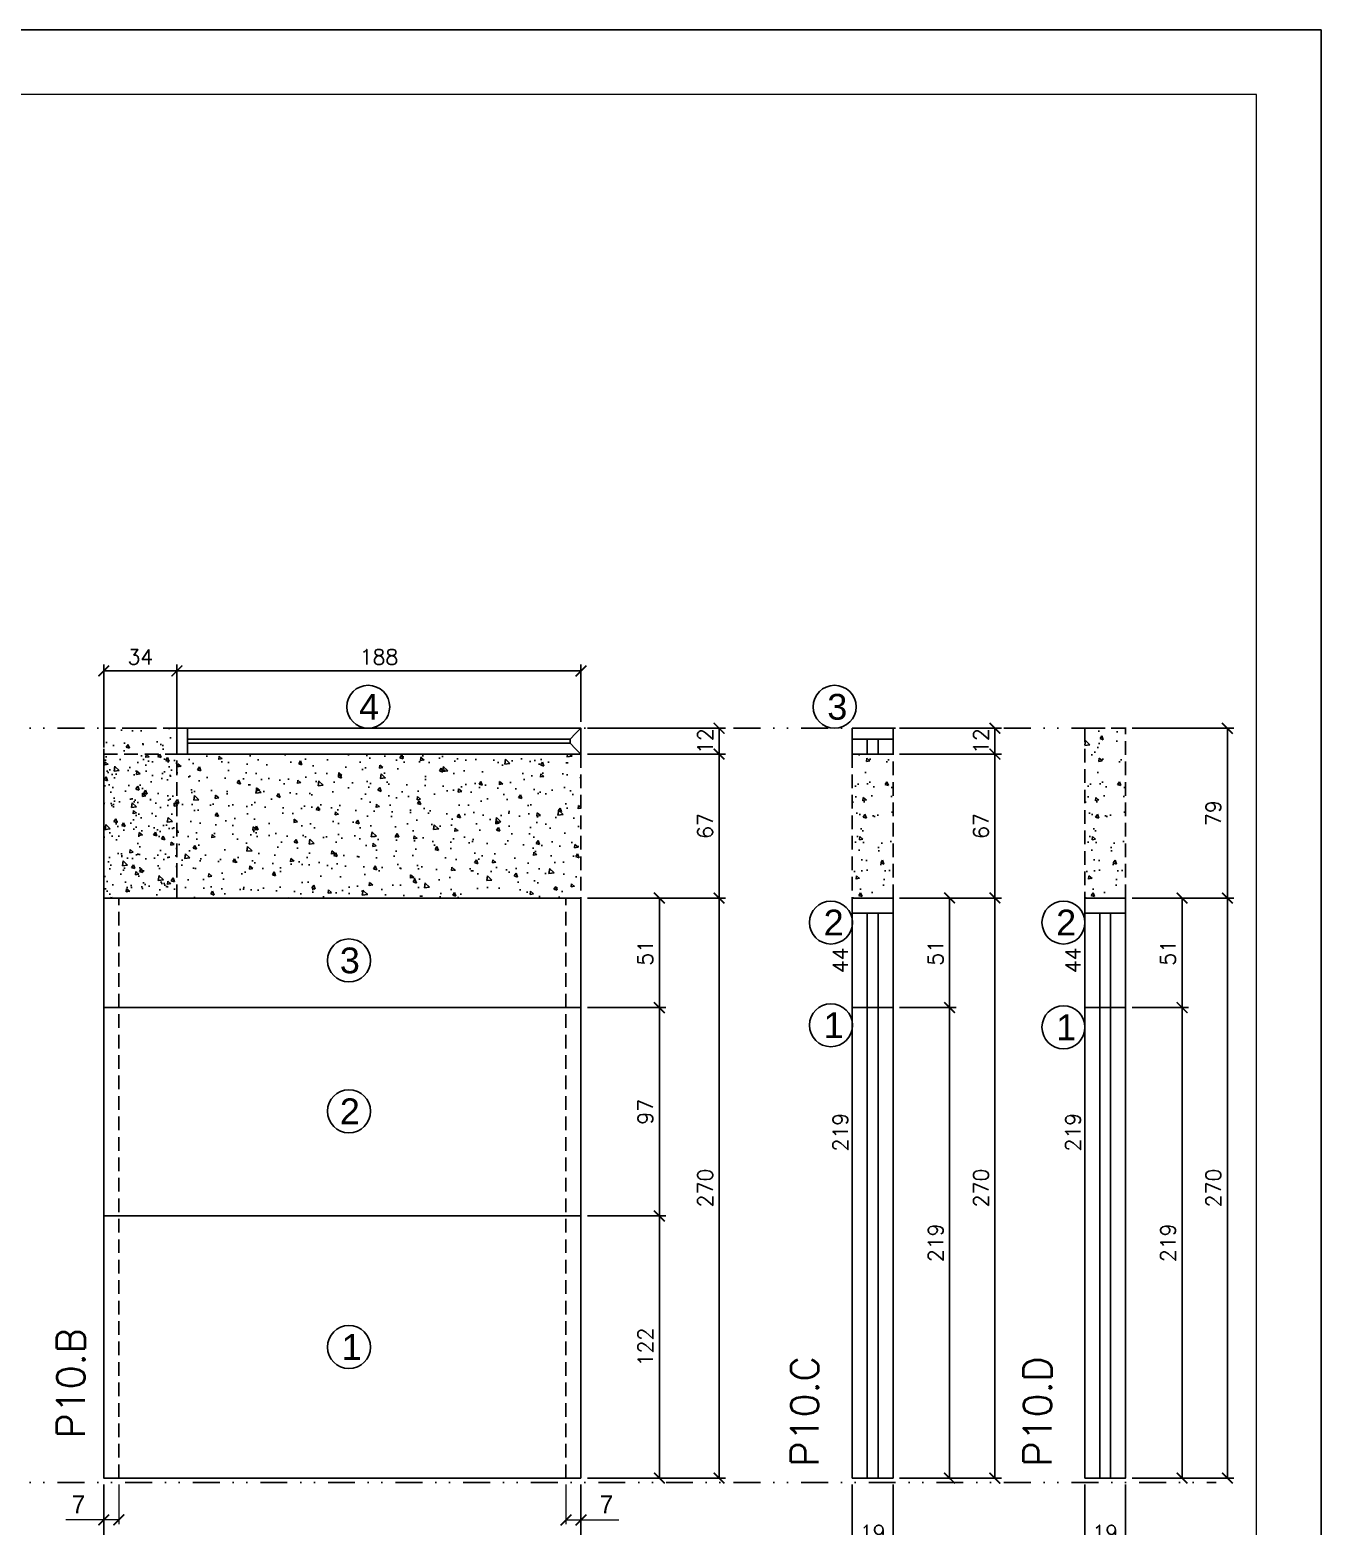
# Model space of a CAD drawing. Extents: x -23436 to 4767, y -4131 to 9755.
# Drawn here: x -19792 to -19191, y 3286 to 3982 of the extents above; entities that cross this region are included whole.
import ezdxf
from ezdxf.enums import TextEntityAlignment as Align

# ---------------------------------------------------------------- set-up
doc = ezdxf.new("R2010")
doc.units = 0
doc.header["$PDMODE"] = 2
doc.header["$PDSIZE"] = 10
doc.linetypes.add('DIVIDE2', pattern=[0.625, 0.25, -0.125, 0, -0.125, 0, -0.125])
doc.linetypes.add('HIDDEN', pattern=[9.525, 6.35, -3.175])
doc.layers.get('0').update_dxf_attribs({"lineweight": 13})
doc.layers.get('Defpoints').update_dxf_attribs({"lineweight": 13})
for name, color, linetype, lineweight in [('A-GENM', 7, 'Continuous', 18), ('cotas', 4, 'Continuous', 13), ('FOLHA MB', 7, 'Continuous', 13), ('Texto Seção', 7, 'Continuous', 15)]:
    doc.layers.add(name, color=color, linetype=linetype, lineweight=lineweight)
for name, color, linetype in [('Concreto', 250, 'HIDDEN'), ('Cota', 4, 'Continuous'), ('Cota Sarrafo', 180, 'Continuous'), ('MB Logo', 254, 'Continuous'), ('Nível', 160, 'Continuous'), ('Painéis', 30, 'Continuous'), ('Romaneio', 10, 'Continuous'), ('Sarr 7x7', 104, 'Continuous'), ('Sarrafo de Pressão', 42, 'HIDDEN')]:
    doc.layers.add(name, color=color, linetype=linetype)
doc.layers.add('Laje_Perimetro', color=7, linetype='Continuous', plot=False)
doc.styles.add('ARIAL', font='arial.ttf', dxfattribs={"oblique": 15, "height": 25})
doc.styles.add('REGUA-120', font='ROMANS.shx', dxfattribs={"height": 15})
doc.styles.add('ROMANS', font='romans.shx')
doc.styles.add('ROMAS860', font='ROMAS860.SHX')
doc.dimstyles.new('cotas', dxfattribs={"dimtxt": 8.5, "dimasz": 5, "dimexe": 2, "dimexo": 3, "dimgap": 3, "dimtad": 1, "dimdec": 1, "dimzin": 9, "dimdsep": 46, "dimtxsty": 'ROMAS860', "dimblk": 'ARCHTICK', "dimcen": 0, "dimclrd": 4, "dimclre": 4, "dimclrt": 1, "dimadec": 0, "dimazin": 2, "dimtfac": 1, "dimtdec": 1, "dimtix": 1, "dimtmove": 0, "dimatfit": 2, "dimldrblk": 'OBLIQUE', "dimfxl": 0, "dimtolj": 1, "dimtzin": 0, "dimlwd": 13, "dimlwe": 13, "dimarcsym": 0})
doc.dimstyles.new('PAINEL', dxfattribs={"dimtxt": 7, "dimasz": 5, "dimexe": 3, "dimexo": 3, "dimgap": 3, "dimtad": 1, "dimdec": 1, "dimzin": 12, "dimdsep": 46, "dimtxsty": 'ROMANS', "dimblk": 'ARCHTICK', "dimcen": 0, "dimclrd": 4, "dimclre": 4, "dimclrt": 1, "dimadec": 1, "dimazin": 3, "dimtfac": 1, "dimtdec": 1, "dimtmove": 0, "dimatfit": 3, "dimldrblk": 'OBLIQUE', "dimfxl": 0, "dimtolj": 1, "dimtzin": 12, "dimarcsym": 0})
doc.dimstyles.new('projeto2', dxfattribs={"dimtxt": 7, "dimasz": 5, "dimexe": 1.25, "dimexo": 2.5, "dimgap": 2, "dimtad": 1, "dimdec": 1, "dimdsep": 46, "dimtxsty": 'ROMANS', "dimblk": 'OBLIQUE', "dimcen": 10, "dimdle": 1, "dimse1": 1, "dimse2": 1, "dimsd1": 1, "dimsd2": 1, "dimclrd": 256, "dimclre": 256, "dimclrt": 1, "dimadec": 0, "dimazin": 0, "dimtfac": 1, "dimtdec": 1, "dimtmove": 0, "dimatfit": 3, "dimldrblk": 'OBLIQUE', "dimfxl": 0, "dimlwd": -1, "dimlwe": -1, "dimarcsym": 0})

# ---------------------------------------------------------------- blocks, each defined once
blk = doc.blocks.new('A$C169d8357')
at = {"layer": 'FOLHA MB', "color": 1}
for points in [[(0, 1199.94), (0, 149.94), (1485.02, 149.94), (1485.02, 1199.94)], [(70, 1169.94), (70, 179.94), (1455.02, 179.94), (1455.02, 1169.94)]]:
    blk.add_lwpolyline(points, close=True, dxfattribs=at)
blk = doc.blocks.new('_ArchTick')
at = {"color": 0, "linetype": 'ByBlock', "const_width": 0.15}
blk.add_lwpolyline([(-0.5, -0.5), (0.5, 0.5)], dxfattribs=at)
blk = doc.blocks.new('*D213')
at = {"layer": 'Cota', "color": 4, "lineweight": 13, "transparency": 16777216}
for p, q in [((-19542.7, 3305.21), (-19542.7, 3286.73)), ((-19535.7, 3305.21), (-19535.7, 3286.73)), ((-19542.7, 3288.73), (-19535.7, 3288.73)), ((-19535.7, 3288.73), (-19518.03, 3288.73))]:
    blk.add_line(p, q, dxfattribs=at)
at = {"layer": 'Defpoints', "color": 0, "transparency": 16777216}
for p in [(-19542.7, 3308.21), (-19535.7, 3308.21), (-19535.7, 3288.73)]:
    blk.add_point(p, dxfattribs=at)
at = {"layer": 'Cota', "color": 4, "lineweight": 13, "transparency": 16777216, "xscale": 5, "yscale": 5, "zscale": 5, "rotation": 180}
blk.add_blockref('_ArchTick', (-19542.7, 3288.73), dxfattribs=at)
at = {"layer": 'Cota', "color": 4, "lineweight": 13, "transparency": 16777216, "xscale": 5, "yscale": 5, "zscale": 5}
blk.add_blockref('_ArchTick', (-19535.7, 3288.73), dxfattribs=at)
at = {"layer": 'Cota', "color": 1, "transparency": 16777216, "insert": (-19523.86, 3295.98), "char_height": 8.5, "attachment_point": 5, "style": 'ROMAS860'}
blk.add_mtext('\\A1;7', dxfattribs=at)
blk = doc.blocks.new('_OBLIQUE')
at = {"color": 0, "linetype": 'ByBlock', "lineweight": -2}
for p, q in [((0, 0), (-1, 0)), ((-0.5, -0.5), (0.5, 0.5))]:
    blk.add_line(p, q, dxfattribs=at)
blk = doc.blocks.new('*D214')
at = {"layer": 'Cota', "color": 4, "lineweight": 13, "transparency": 16777216}
for p, q in [((-19757.7, 3305.21), (-19757.7, 3286.73)), ((-19750.7, 3305.21), (-19750.7, 3286.73)), ((-19757.7, 3288.73), (-19775.36, 3288.73)), ((-19750.7, 3288.73), (-19757.7, 3288.73))]:
    blk.add_line(p, q, dxfattribs=at)
at = {"layer": 'Defpoints', "color": 0, "transparency": 16777216}
for p in [(-19757.7, 3308.21), (-19750.7, 3308.21), (-19757.7, 3288.73)]:
    blk.add_point(p, dxfattribs=at)
at = {"layer": 'Cota', "color": 4, "lineweight": 13, "transparency": 16777216, "xscale": 5, "yscale": 5, "zscale": 5, "rotation": 180}
blk.add_blockref('_ArchTick', (-19757.7, 3288.73), dxfattribs=at)
at = {"layer": 'Cota', "color": 4, "lineweight": 13, "transparency": 16777216, "xscale": 5, "yscale": 5, "zscale": 5}
blk.add_blockref('_ArchTick', (-19750.7, 3288.73), dxfattribs=at)
at = {"layer": 'Cota', "color": 1, "transparency": 16777216, "insert": (-19769.53, 3295.98), "char_height": 8.5, "attachment_point": 5, "style": 'ROMAS860'}
blk.add_mtext('\\A1;7', dxfattribs=at)
blk = doc.blocks.new('*D215')
at = {"layer": 'Cota', "color": 4, "lineweight": -2, "transparency": 16777216}
for p, q in [((-19757.7, 3305.21), (-19757.7, 3251.03)), ((-19535.7, 3305.21), (-19535.7, 3251.03)), ((-19535.7, 3254.03), (-19757.7, 3254.03))]:
    blk.add_line(p, q, dxfattribs=at)
at = {"layer": 'Defpoints', "color": 0, "transparency": 16777216}
for p in [(-19757.7, 3308.21), (-19535.7, 3308.21), (-19757.7, 3254.03)]:
    blk.add_point(p, dxfattribs=at)
at = {"layer": 'Cota', "color": 4, "lineweight": -2, "transparency": 16777216, "xscale": 5, "yscale": 5, "zscale": 5, "rotation": 180}
blk.add_blockref('_ArchTick', (-19757.7, 3254.03), dxfattribs=at)
at = {"layer": 'Cota', "color": 4, "lineweight": -2, "transparency": 16777216, "xscale": 5, "yscale": 5, "zscale": 5}
blk.add_blockref('_ArchTick', (-19535.7, 3254.03), dxfattribs=at)
at = {"layer": 'Cota', "color": 1, "transparency": 16777216, "insert": (-19646.7, 3260.53), "char_height": 7, "attachment_point": 5, "style": 'ROMANS'}
blk.add_mtext('\\A1;222', dxfattribs=at)
blk = doc.blocks.new('*D216')
at = {"layer": 'Cota', "color": 4, "lineweight": -2, "transparency": 16777216}
for p, q in [((-19532.7, 3430.21), (-19496.23, 3430.21)), ((-19499.23, 3308.21), (-19499.23, 3430.21)), ((-19532.7, 3308.21), (-19496.23, 3308.21))]:
    blk.add_line(p, q, dxfattribs=at)
at = {"layer": 'Defpoints', "color": 0, "transparency": 16777216}
for p in [(-19535.7, 3430.21), (-19499.23, 3430.21), (-19535.7, 3308.21)]:
    blk.add_point(p, dxfattribs=at)
at = {"layer": 'Cota', "color": 4, "lineweight": -2, "transparency": 16777216, "xscale": 5, "yscale": 5, "zscale": 5}
for p, rotation in [((-19499.23, 3430.21), 90), ((-19499.23, 3308.21), 270)]:
    blk.add_blockref('_ArchTick', p, dxfattribs=dict(at, rotation=rotation))
at = {"layer": 'Cota', "color": 1, "transparency": 16777216, "insert": (-19505.73, 3369.21), "char_height": 7, "attachment_point": 5, "rotation": 90, "style": 'ROMANS'}
blk.add_mtext('\\A1;122', dxfattribs=at)
blk = doc.blocks.new('*D217')
at = {"layer": 'Cota', "color": 4, "lineweight": -2, "transparency": 16777216}
for p, q in [((-19532.7, 3527.21), (-19496.23, 3527.21)), ((-19499.23, 3430.21), (-19499.23, 3527.21)), ((-19532.7, 3430.21), (-19496.23, 3430.21))]:
    blk.add_line(p, q, dxfattribs=at)
at = {"layer": 'Defpoints', "color": 0, "transparency": 16777216}
for p in [(-19535.7, 3527.21), (-19499.23, 3527.21), (-19535.7, 3430.21)]:
    blk.add_point(p, dxfattribs=at)
at = {"layer": 'Cota', "color": 4, "lineweight": -2, "transparency": 16777216, "xscale": 5, "yscale": 5, "zscale": 5}
for p, rotation in [((-19499.23, 3527.21), 90), ((-19499.23, 3430.21), 270)]:
    blk.add_blockref('_ArchTick', p, dxfattribs=dict(at, rotation=rotation))
at = {"layer": 'Cota', "color": 1, "transparency": 16777216, "insert": (-19505.73, 3478.71), "char_height": 7, "attachment_point": 5, "rotation": 90, "style": 'ROMANS'}
blk.add_mtext('\\A1;97', dxfattribs=at)
blk = doc.blocks.new('*D218')
at = {"layer": 'Cota', "color": 4, "lineweight": -2, "transparency": 16777216}
for p, q in [((-19301.29, 3305.21), (-19301.29, 3273.31)), ((-19282.29, 3305.21), (-19282.29, 3273.31)), ((-19301.29, 3276.31), (-19282.29, 3276.31))]:
    blk.add_line(p, q, dxfattribs=at)
at = {"layer": 'Defpoints', "color": 0, "transparency": 16777216}
for p in [(-19301.29, 3308.21), (-19282.29, 3308.21), (-19282.29, 3276.31)]:
    blk.add_point(p, dxfattribs=at)
at = {"layer": 'Cota', "color": 4, "lineweight": -2, "transparency": 16777216, "xscale": 5, "yscale": 5, "zscale": 5, "rotation": 180}
blk.add_blockref('_ArchTick', (-19301.29, 3276.31), dxfattribs=at)
at = {"layer": 'Cota', "color": 4, "lineweight": -2, "transparency": 16777216, "xscale": 5, "yscale": 5, "zscale": 5}
blk.add_blockref('_ArchTick', (-19282.29, 3276.31), dxfattribs=at)
at = {"layer": 'Cota', "color": 1, "transparency": 16777216, "insert": (-19291.79, 3282.81), "char_height": 7, "attachment_point": 5, "style": 'ROMANS'}
blk.add_mtext('\\A1;19', dxfattribs=at)
blk = doc.blocks.new('*D219')
at = {"layer": 'Cota', "color": 4, "lineweight": -2, "transparency": 16777216}
for p, q in [((-19279.29, 3657.21), (-19231.95, 3657.21)), ((-19234.95, 3578.21), (-19234.95, 3657.21)), ((-19279.29, 3578.21), (-19231.95, 3578.21))]:
    blk.add_line(p, q, dxfattribs=at)
at = {"layer": 'Defpoints', "color": 0, "transparency": 16777216}
for p in [(-19282.29, 3657.21), (-19234.95, 3657.21), (-19282.29, 3578.21)]:
    blk.add_point(p, dxfattribs=at)
at = {"layer": 'Cota', "color": 4, "lineweight": -2, "transparency": 16777216, "xscale": 5, "yscale": 5, "zscale": 5}
for p, rotation in [((-19234.95, 3657.21), 90), ((-19234.95, 3578.21), 270)]:
    blk.add_blockref('_ArchTick', p, dxfattribs=dict(at, rotation=rotation))
at = {"layer": 'Cota', "color": 1, "transparency": 16777216, "insert": (-19241.45, 3617.71), "char_height": 7, "attachment_point": 5, "rotation": 90, "style": 'ROMANS'}
blk.add_mtext('\\A1;79', dxfattribs=at)
blk = doc.blocks.new('*D220')
at = {"layer": 'Defpoints', "color": 0, "transparency": 16777216}
for p in [(-19294.29, 3527.21), (-19301.29, 3308.21), (-19301.29, 3308.21)]:
    blk.add_point(p, dxfattribs=at)
at = {"layer": 'Cota Sarrafo', "color": 1, "transparency": 16777216, "insert": (-19306.79, 3469.19), "char_height": 7, "attachment_point": 5, "rotation": 90, "style": 'ROMANS'}
blk.add_mtext('219', dxfattribs=at)
blk = doc.blocks.new('*D221')
at = {"layer": 'Cota', "color": 4, "lineweight": -2, "transparency": 16777216}
for p, q in [((-19532.7, 3578.21), (-19468.43, 3578.21)), ((-19471.43, 3308.21), (-19471.43, 3578.21)), ((-19532.7, 3308.21), (-19468.43, 3308.21))]:
    blk.add_line(p, q, dxfattribs=at)
at = {"layer": 'Defpoints', "color": 0, "transparency": 16777216}
for p in [(-19535.7, 3578.21), (-19471.43, 3578.21), (-19535.7, 3308.21)]:
    blk.add_point(p, dxfattribs=at)
at = {"layer": 'Cota', "color": 4, "lineweight": -2, "transparency": 16777216, "xscale": 5, "yscale": 5, "zscale": 5}
for p, rotation in [((-19471.43, 3578.21), 90), ((-19471.43, 3308.21), 270)]:
    blk.add_blockref('_ArchTick', p, dxfattribs=dict(at, rotation=rotation))
at = {"layer": 'Cota', "color": 1, "transparency": 16777216, "insert": (-19477.93, 3443.21), "char_height": 7, "attachment_point": 5, "rotation": 90, "style": 'ROMANS'}
blk.add_mtext('\\A1;270', dxfattribs=at)
blk = doc.blocks.new('*D222')
at = {"layer": 'A-GENM', "color": 4, "lineweight": -2, "transparency": 16777216}
for p, q in [((-19532.7, 3578.21), (-19496.23, 3578.21)), ((-19499.23, 3527.21), (-19499.23, 3578.21)), ((-19532.7, 3527.21), (-19496.23, 3527.21))]:
    blk.add_line(p, q, dxfattribs=at)
at = {"layer": 'Defpoints', "color": 0, "transparency": 16777216}
for p in [(-19535.7, 3578.21), (-19499.23, 3578.21), (-19535.7, 3527.21)]:
    blk.add_point(p, dxfattribs=at)
at = {"layer": 'A-GENM', "color": 4, "lineweight": -2, "transparency": 16777216, "xscale": 5, "yscale": 5, "zscale": 5}
for p, rotation in [((-19499.23, 3578.21), 90), ((-19499.23, 3527.21), 270)]:
    blk.add_blockref('_ArchTick', p, dxfattribs=dict(at, rotation=rotation))
at = {"layer": 'A-GENM', "color": 1, "transparency": 16777216, "insert": (-19505.73, 3552.71), "char_height": 7, "attachment_point": 5, "rotation": 90, "style": 'ROMANS'}
blk.add_mtext('\\A1;51', dxfattribs=at)
blk = doc.blocks.new('*D223')
at = {"layer": 'A-GENM', "color": 4, "lineweight": -2, "transparency": 16777216}
for p, q in [((-19532.7, 3645.21), (-19468.43, 3645.21)), ((-19471.43, 3578.21), (-19471.43, 3645.21)), ((-19532.7, 3578.21), (-19468.43, 3578.21))]:
    blk.add_line(p, q, dxfattribs=at)
at = {"layer": 'Defpoints', "color": 0, "transparency": 16777216}
for p in [(-19535.7, 3645.21), (-19471.43, 3645.21), (-19535.7, 3578.21)]:
    blk.add_point(p, dxfattribs=at)
at = {"layer": 'A-GENM', "color": 4, "lineweight": -2, "transparency": 16777216, "xscale": 5, "yscale": 5, "zscale": 5}
for p, rotation in [((-19471.43, 3645.21), 90), ((-19471.43, 3578.21), 270)]:
    blk.add_blockref('_ArchTick', p, dxfattribs=dict(at, rotation=rotation))
at = {"layer": 'A-GENM', "color": 1, "transparency": 16777216, "insert": (-19477.93, 3611.71), "char_height": 7, "attachment_point": 5, "rotation": 90, "style": 'ROMANS'}
blk.add_mtext('\\A1;67', dxfattribs=at)
blk = doc.blocks.new('*D251')
at = {"layer": 'Cota', "color": 4, "lineweight": -2, "transparency": 16777216}
for p, q in [((-19757.7, 3648.21), (-19757.7, 3686.91)), ((-19757.7, 3683.91), (-19723.7, 3683.91)), ((-19723.7, 3648.21), (-19723.7, 3686.91))]:
    blk.add_line(p, q, dxfattribs=at)
at = {"layer": 'Defpoints', "color": 0, "transparency": 16777216}
for p in [(-19723.7, 3683.91), (-19757.7, 3645.21), (-19723.7, 3645.21)]:
    blk.add_point(p, dxfattribs=at)
at = {"layer": 'Cota', "color": 4, "lineweight": -2, "transparency": 16777216, "xscale": 5, "yscale": 5, "zscale": 5, "rotation": 180}
blk.add_blockref('_ArchTick', (-19757.7, 3683.91), dxfattribs=at)
at = {"layer": 'Cota', "color": 4, "lineweight": -2, "transparency": 16777216, "xscale": 5, "yscale": 5, "zscale": 5}
blk.add_blockref('_ArchTick', (-19723.7, 3683.91), dxfattribs=at)
at = {"layer": 'Cota', "color": 1, "transparency": 16777216, "insert": (-19740.7, 3690.41), "char_height": 7, "attachment_point": 5, "style": 'ROMANS'}
blk.add_mtext('\\A1;34', dxfattribs=at)
blk = doc.blocks.new('*D252')
at = {"layer": 'Cota', "color": 4, "lineweight": -2, "transparency": 16777216}
for p, q in [((-19532.7, 3657.21), (-19468.43, 3657.21)), ((-19471.43, 3645.21), (-19471.43, 3657.21)), ((-19532.7, 3645.21), (-19468.43, 3645.21))]:
    blk.add_line(p, q, dxfattribs=at)
at = {"layer": 'Defpoints', "color": 0, "transparency": 16777216}
for p in [(-19535.7, 3657.21), (-19471.43, 3657.21), (-19535.7, 3645.21)]:
    blk.add_point(p, dxfattribs=at)
at = {"layer": 'Cota', "color": 4, "lineweight": -2, "transparency": 16777216, "xscale": 5, "yscale": 5, "zscale": 5}
for p, rotation in [((-19471.43, 3657.21), 90), ((-19471.43, 3645.21), 270)]:
    blk.add_blockref('_ArchTick', p, dxfattribs=dict(at, rotation=rotation))
at = {"layer": 'Cota', "color": 1, "transparency": 16777216, "insert": (-19477.93, 3651.21), "char_height": 7, "attachment_point": 5, "rotation": 90, "style": 'ROMANS'}
blk.add_mtext('\\A1;12', dxfattribs=at)
blk = doc.blocks.new('*D253')
at = {"layer": 'Cota', "color": 4, "lineweight": -2, "transparency": 16777216}
for p, q in [((-19723.7, 3660.21), (-19723.7, 3686.91)), ((-19723.7, 3683.91), (-19535.7, 3683.91)), ((-19535.7, 3660.21), (-19535.7, 3686.91))]:
    blk.add_line(p, q, dxfattribs=at)
at = {"layer": 'Defpoints', "color": 0, "transparency": 16777216}
for p in [(-19535.7, 3683.91), (-19723.7, 3657.21), (-19535.7, 3657.21)]:
    blk.add_point(p, dxfattribs=at)
at = {"layer": 'Cota', "color": 4, "lineweight": -2, "transparency": 16777216, "xscale": 5, "yscale": 5, "zscale": 5, "rotation": 180}
blk.add_blockref('_ArchTick', (-19723.7, 3683.91), dxfattribs=at)
at = {"layer": 'Cota', "color": 4, "lineweight": -2, "transparency": 16777216, "xscale": 5, "yscale": 5, "zscale": 5}
blk.add_blockref('_ArchTick', (-19535.7, 3683.91), dxfattribs=at)
at = {"layer": 'Cota', "color": 1, "transparency": 16777216, "insert": (-19629.7, 3690.41), "char_height": 7, "attachment_point": 5, "style": 'ROMANS'}
blk.add_mtext('\\A1;188', dxfattribs=at)
blk = doc.blocks.new('*D254')
at = {"layer": 'Cota', "color": 4, "lineweight": -2, "transparency": 16777216}
for p, q in [((-19279.29, 3527.21), (-19253.04, 3527.21)), ((-19256.04, 3308.21), (-19256.04, 3527.21)), ((-19279.29, 3308.21), (-19253.04, 3308.21))]:
    blk.add_line(p, q, dxfattribs=at)
at = {"layer": 'Defpoints', "color": 0, "transparency": 16777216}
for p in [(-19282.29, 3527.21), (-19256.04, 3527.21), (-19282.29, 3308.21)]:
    blk.add_point(p, dxfattribs=at)
at = {"layer": 'Cota', "color": 4, "lineweight": -2, "transparency": 16777216, "xscale": 5, "yscale": 5, "zscale": 5}
for p, rotation in [((-19256.04, 3527.21), 90), ((-19256.04, 3308.21), 270)]:
    blk.add_blockref('_ArchTick', p, dxfattribs=dict(at, rotation=rotation))
at = {"layer": 'Cota', "color": 1, "transparency": 16777216, "insert": (-19262.54, 3417.71), "char_height": 7, "attachment_point": 5, "rotation": 90, "style": 'ROMANS'}
blk.add_mtext('\\A1;219', dxfattribs=at)
blk = doc.blocks.new('*D255')
at = {"layer": 'Cota', "color": 4, "lineweight": -2, "transparency": 16777216}
for p, q in [((-19279.29, 3578.21), (-19253.04, 3578.21)), ((-19256.04, 3527.21), (-19256.04, 3578.21)), ((-19279.29, 3527.21), (-19253.04, 3527.21))]:
    blk.add_line(p, q, dxfattribs=at)
at = {"layer": 'Defpoints', "color": 0, "transparency": 16777216}
for p in [(-19282.29, 3578.21), (-19256.04, 3578.21), (-19282.29, 3527.21)]:
    blk.add_point(p, dxfattribs=at)
at = {"layer": 'Cota', "color": 4, "lineweight": -2, "transparency": 16777216, "xscale": 5, "yscale": 5, "zscale": 5}
for p, rotation in [((-19256.04, 3578.21), 90), ((-19256.04, 3527.21), 270)]:
    blk.add_blockref('_ArchTick', p, dxfattribs=dict(at, rotation=rotation))
at = {"layer": 'Cota', "color": 1, "transparency": 16777216, "insert": (-19262.54, 3552.71), "char_height": 7, "attachment_point": 5, "rotation": 90, "style": 'ROMANS'}
blk.add_mtext('\\A1;51', dxfattribs=at)
blk = doc.blocks.new('*D256')
at = {"layer": 'Cota', "color": 4, "lineweight": -2, "transparency": 16777216}
for p, q in [((-19279.29, 3578.21), (-19231.95, 3578.21)), ((-19234.95, 3308.21), (-19234.95, 3578.21)), ((-19279.29, 3308.21), (-19231.95, 3308.21))]:
    blk.add_line(p, q, dxfattribs=at)
at = {"layer": 'Defpoints', "color": 0, "transparency": 16777216}
for p in [(-19282.29, 3578.21), (-19234.95, 3578.21), (-19282.29, 3308.21)]:
    blk.add_point(p, dxfattribs=at)
at = {"layer": 'Cota', "color": 4, "lineweight": -2, "transparency": 16777216, "xscale": 5, "yscale": 5, "zscale": 5}
for p, rotation in [((-19234.95, 3578.21), 90), ((-19234.95, 3308.21), 270)]:
    blk.add_blockref('_ArchTick', p, dxfattribs=dict(at, rotation=rotation))
at = {"layer": 'Cota', "color": 1, "transparency": 16777216, "insert": (-19241.45, 3443.21), "char_height": 7, "attachment_point": 5, "rotation": 90, "style": 'ROMANS'}
blk.add_mtext('\\A1;270', dxfattribs=at)
blk = doc.blocks.new('*D257')
at = {"layer": 'Cota', "color": 4, "lineweight": -2, "transparency": 16777216}
for p, q in [((-19409.48, 3305.21), (-19409.48, 3273.31)), ((-19390.48, 3305.21), (-19390.48, 3273.31)), ((-19409.48, 3276.31), (-19390.48, 3276.31))]:
    blk.add_line(p, q, dxfattribs=at)
at = {"layer": 'Defpoints', "color": 0, "transparency": 16777216}
for p in [(-19409.48, 3308.21), (-19390.48, 3308.21), (-19390.48, 3276.31)]:
    blk.add_point(p, dxfattribs=at)
at = {"layer": 'Cota', "color": 4, "lineweight": -2, "transparency": 16777216, "xscale": 5, "yscale": 5, "zscale": 5, "rotation": 180}
blk.add_blockref('_ArchTick', (-19409.48, 3276.31), dxfattribs=at)
at = {"layer": 'Cota', "color": 4, "lineweight": -2, "transparency": 16777216, "xscale": 5, "yscale": 5, "zscale": 5}
blk.add_blockref('_ArchTick', (-19390.48, 3276.31), dxfattribs=at)
at = {"layer": 'Cota', "color": 1, "transparency": 16777216, "insert": (-19399.98, 3282.81), "char_height": 7, "attachment_point": 5, "style": 'ROMANS'}
blk.add_mtext('\\A1;19', dxfattribs=at)
blk = doc.blocks.new('*D258')
at = {"layer": 'Cota', "color": 4, "lineweight": -2, "transparency": 16777216}
for p, q in [((-19387.48, 3645.21), (-19340.13, 3645.21)), ((-19343.13, 3578.21), (-19343.13, 3645.21)), ((-19387.48, 3578.21), (-19340.13, 3578.21))]:
    blk.add_line(p, q, dxfattribs=at)
at = {"layer": 'Defpoints', "color": 0, "transparency": 16777216}
for p in [(-19390.48, 3645.21), (-19343.13, 3645.21), (-19390.48, 3578.21)]:
    blk.add_point(p, dxfattribs=at)
at = {"layer": 'Cota', "color": 4, "lineweight": -2, "transparency": 16777216, "xscale": 5, "yscale": 5, "zscale": 5}
for p, rotation in [((-19343.13, 3645.21), 90), ((-19343.13, 3578.21), 270)]:
    blk.add_blockref('_ArchTick', p, dxfattribs=dict(at, rotation=rotation))
at = {"layer": 'Cota', "color": 1, "transparency": 16777216, "insert": (-19349.63, 3611.71), "char_height": 7, "attachment_point": 5, "rotation": 90, "style": 'ROMANS'}
blk.add_mtext('\\A1;67', dxfattribs=at)
blk = doc.blocks.new('*D259')
at = {"layer": 'Defpoints', "color": 0, "transparency": 16777216}
for p in [(-19402.48, 3527.21), (-19409.48, 3308.21), (-19409.48, 3308.21)]:
    blk.add_point(p, dxfattribs=at)
at = {"layer": 'Cota Sarrafo', "color": 1, "transparency": 16777216, "insert": (-19414.98, 3469.19), "char_height": 7, "attachment_point": 5, "rotation": 90, "style": 'ROMANS'}
blk.add_mtext('219', dxfattribs=at)
blk = doc.blocks.new('*D260')
at = {"layer": 'Cota', "color": 4, "lineweight": -2, "transparency": 16777216}
for p, q in [((-19387.48, 3527.21), (-19361.22, 3527.21)), ((-19364.22, 3308.21), (-19364.22, 3527.21)), ((-19387.48, 3308.21), (-19361.22, 3308.21))]:
    blk.add_line(p, q, dxfattribs=at)
at = {"layer": 'Defpoints', "color": 0, "transparency": 16777216}
for p in [(-19390.48, 3527.21), (-19364.22, 3527.21), (-19390.48, 3308.21)]:
    blk.add_point(p, dxfattribs=at)
at = {"layer": 'Cota', "color": 4, "lineweight": -2, "transparency": 16777216, "xscale": 5, "yscale": 5, "zscale": 5}
for p, rotation in [((-19364.22, 3527.21), 90), ((-19364.22, 3308.21), 270)]:
    blk.add_blockref('_ArchTick', p, dxfattribs=dict(at, rotation=rotation))
at = {"layer": 'Cota', "color": 1, "transparency": 16777216, "insert": (-19370.72, 3417.71), "char_height": 7, "attachment_point": 5, "rotation": 90, "style": 'ROMANS'}
blk.add_mtext('\\A1;219', dxfattribs=at)
blk = doc.blocks.new('*D261')
at = {"layer": 'Cota', "color": 4, "lineweight": -2, "transparency": 16777216}
for p, q in [((-19387.48, 3578.21), (-19361.22, 3578.21)), ((-19364.22, 3527.21), (-19364.22, 3578.21)), ((-19387.48, 3527.21), (-19361.22, 3527.21))]:
    blk.add_line(p, q, dxfattribs=at)
at = {"layer": 'Defpoints', "color": 0, "transparency": 16777216}
for p in [(-19390.48, 3578.21), (-19364.22, 3578.21), (-19390.48, 3527.21)]:
    blk.add_point(p, dxfattribs=at)
at = {"layer": 'Cota', "color": 4, "lineweight": -2, "transparency": 16777216, "xscale": 5, "yscale": 5, "zscale": 5}
for p, rotation in [((-19364.22, 3578.21), 90), ((-19364.22, 3527.21), 270)]:
    blk.add_blockref('_ArchTick', p, dxfattribs=dict(at, rotation=rotation))
at = {"layer": 'Cota', "color": 1, "transparency": 16777216, "insert": (-19370.72, 3552.71), "char_height": 7, "attachment_point": 5, "rotation": 90, "style": 'ROMANS'}
blk.add_mtext('\\A1;51', dxfattribs=at)
blk = doc.blocks.new('*D262')
at = {"layer": 'Cota', "color": 4, "lineweight": -2, "transparency": 16777216}
for p, q in [((-19387.48, 3578.21), (-19340.13, 3578.21)), ((-19343.13, 3308.21), (-19343.13, 3578.21)), ((-19387.48, 3308.21), (-19340.13, 3308.21))]:
    blk.add_line(p, q, dxfattribs=at)
at = {"layer": 'Defpoints', "color": 0, "transparency": 16777216}
for p in [(-19390.48, 3578.21), (-19343.13, 3578.21), (-19390.48, 3308.21)]:
    blk.add_point(p, dxfattribs=at)
at = {"layer": 'Cota', "color": 4, "lineweight": -2, "transparency": 16777216, "xscale": 5, "yscale": 5, "zscale": 5}
for p, rotation in [((-19343.13, 3578.21), 90), ((-19343.13, 3308.21), 270)]:
    blk.add_blockref('_ArchTick', p, dxfattribs=dict(at, rotation=rotation))
at = {"layer": 'Cota', "color": 1, "transparency": 16777216, "insert": (-19349.63, 3443.21), "char_height": 7, "attachment_point": 5, "rotation": 90, "style": 'ROMANS'}
blk.add_mtext('\\A1;270', dxfattribs=at)
blk = doc.blocks.new('*D263')
at = {"layer": 'Cota', "color": 4, "lineweight": -2, "transparency": 16777216}
for p, q in [((-19387.48, 3657.21), (-19340.13, 3657.21)), ((-19343.13, 3645.21), (-19343.13, 3657.21)), ((-19387.48, 3645.21), (-19340.13, 3645.21))]:
    blk.add_line(p, q, dxfattribs=at)
at = {"layer": 'Defpoints', "color": 0, "transparency": 16777216}
for p in [(-19390.48, 3657.21), (-19343.13, 3657.21), (-19390.48, 3645.21)]:
    blk.add_point(p, dxfattribs=at)
at = {"layer": 'Cota', "color": 4, "lineweight": -2, "transparency": 16777216, "xscale": 5, "yscale": 5, "zscale": 5}
for p, rotation in [((-19343.13, 3657.21), 90), ((-19343.13, 3645.21), 270)]:
    blk.add_blockref('_ArchTick', p, dxfattribs=dict(at, rotation=rotation))
at = {"layer": 'Cota', "color": 1, "transparency": 16777216, "insert": (-19349.63, 3651.21), "char_height": 7, "attachment_point": 5, "rotation": 90, "style": 'ROMANS'}
blk.add_mtext('\\A1;12', dxfattribs=at)
blk = doc.blocks.new('*D264')
at = {"layer": 'Defpoints', "color": 0, "transparency": 16777216}
for p in [(-19399.98, 3571.21), (-19409.48, 3527.21), (-19409.48, 3527.21)]:
    blk.add_point(p, dxfattribs=at)
at = {"layer": 'Cota Sarrafo', "color": 1, "transparency": 16777216, "insert": (-19414.98, 3549.21), "char_height": 7, "attachment_point": 5, "rotation": 90, "style": 'ROMANS'}
blk.add_mtext('44', dxfattribs=at)
blk = doc.blocks.new('*D265')
at = {"layer": 'Defpoints', "color": 0, "transparency": 16777216}
for p in [(-19294.29, 3571.21), (-19301.29, 3527.21), (-19301.29, 3527.21)]:
    blk.add_point(p, dxfattribs=at)
at = {"layer": 'Cota Sarrafo', "color": 1, "transparency": 16777216, "insert": (-19306.79, 3549.21), "char_height": 7, "attachment_point": 5, "rotation": 90, "style": 'ROMANS'}
blk.add_mtext('44', dxfattribs=at)

msp = doc.modelspace()

# ---------------------------------------------------------------- hatches: boundary and pattern name
at = {"layer": 'Concreto'}
h = msp.add_hatch(dxfattribs=at)
h.set_pattern_fill('AR-CONC', color=256, scale=0.1, angle=-90)
h.set_pattern_definition([(320, (-63.207, -1150), (-1.593909, -18.218467), [1.905, -20.955]), (265, (-63.207, -1150), (19.105685, 3.524342), [1.524, -16.764058]), (10.45144, (-63.34, -1151.518), (17.511775, -14.694125), [1.619001, -17.809024]), (316.1842, (-58.127, -1150), (-4.204233, -27.107904), [2.8575, -31.4325]), (6.63556, (-58.477, -1152.26), (24.742612, -23.740413), [2.428502, -26.71356]), (261.18415, (-58.127, -1150), (24.742612, -23.740413), [2.285997, -25.145973]), (291, (-59.397, -1152.54), (-10.22652, -15.161439), [1.905, -20.955]), (236, (-59.397, -1152.54), (18.418797, -6.180203), [1.524, -16.764]), (341.451445, (-60.249, -1153.803), (8.192277, -21.341642), [1.619001, -17.808994]), (307.5, (-63.2065, -1150), (8.4555039, -0.3088603), [0, -16.5608, 0, -17.018, 0, -16.8275]), (277.5, (-63.2065, -1150), (10.0180575, -6.6819663), [0, -9.7028, 0, -16.1798, 0, -6.4135]), (237.5, (-63.2065, -1144.336), (-0.5728744, -13.5590595), [0, -6.35, 0, -19.812, 0, -26.289]), (227.5, (-63.207, -1141.796), (2.542649, -14.812918), [0, -8.255, 0, -13.1572, 0, -18.669])])
h.paths.add_polyline_path([(-19757.698, 3578.207), (-19723.698, 3578.207), (-19723.698, 3657.207), (-19757.698, 3657.207)])
h = msp.add_hatch(dxfattribs=at)
h.set_pattern_fill('AR-CONC', color=256, scale=0.1, angle=-90)
h.set_pattern_definition([(320, (-4641.737, 10415.015), (-1.593909, -18.218467), [1.905, -20.955]), (265, (-4641.737, 10415.015), (19.105685, 3.524342), [1.524, -16.764058]), (10.45144, (-4641.87, 10413.496), (17.511775, -14.694125), [1.619, -17.809024]), (316.1842, (-4636.657, 10415.015), (-4.204233, -27.107904), [2.8575, -31.4325]), (6.63556, (-4637.007, 10412.756), (24.742612, -23.740413), [2.4285, -26.71356]), (261.18415, (-4636.657, 10415.015), (24.742612, -23.740413), [2.285997, -25.145973]), (291, (-4637.927, 10412.475), (-10.22652, -15.161439), [1.905, -20.955]), (236, (-4637.927, 10412.475), (18.418797, -6.180203), [1.524, -16.764]), (341.45145, (-4638.779, 10411.211), (8.192277, -21.341642), [1.619, -17.808994]), (307.5, (-4641.7365, 10415.0145), (8.455504, -0.3088603), [0, -16.5608, 0, -17.018, 0, -16.8275]), (277.5, (-4641.7365, 10415.0145), (10.0180575, -6.681966), [0, -9.7028, 0, -16.1798, 0, -6.4135]), (237.5, (-4641.7365, 10420.679), (-0.5728744, -13.5590595), [0, -6.35, 0, -19.812, 0, -26.289]), (227.5, (-4641.737, 10423.219), (2.542649, -14.812918), [0, -8.255, 0, -13.1572, 0, -18.669])])
h.paths.add_polyline_path([(-19301.29, 3578.207), (-19282.29, 3578.207), (-19282.29, 3657.207), (-19301.29, 3657.207)])
h = msp.add_hatch(dxfattribs=at)
h.set_pattern_fill('AR-CONC', color=256, scale=0.1, angle=-90)
h.set_pattern_definition([(320, (-4771.034, 10396.015), (-1.593909, -18.218467), [1.905, -20.955]), (265, (-4771.034, 10396.015), (19.105685, 3.524342), [1.524, -16.764058]), (10.45144, (-4771.167, 10394.496), (17.511775, -14.694125), [1.619, -17.809024]), (316.1842, (-4765.954, 10396.015), (-4.204233, -27.107904), [2.8575, -31.4325]), (6.63556, (-4766.304, 10393.756), (24.742612, -23.740413), [2.4285, -26.71356]), (261.18415, (-4765.954, 10396.015), (24.742612, -23.740413), [2.285997, -25.145973]), (291, (-4767.224, 10393.475), (-10.22652, -15.161439), [1.905, -20.955]), (236, (-4767.224, 10393.475), (18.418797, -6.180203), [1.524, -16.764]), (341.45145, (-4768.076, 10392.211), (8.192277, -21.341642), [1.619, -17.808994]), (307.5, (-4771.034, 10396.0145), (8.455504, -0.3088603), [0, -16.5608, 0, -17.018, 0, -16.8275]), (277.5, (-4771.034, 10396.0145), (10.0180575, -6.6819663), [0, -9.7028, 0, -16.1798, 0, -6.4135]), (237.5, (-4771.034, 10401.679), (-0.5728744, -13.5590595), [0, -6.35, 0, -19.812, 0, -26.289]), (227.5, (-4771.034, 10404.219), (2.542649, -14.812918), [0, -8.255, 0, -13.1572, 0, -18.669])])
h.paths.add_polyline_path([(-19535.698, 3578.207), (-19757.698, 3578.207), (-19757.698, 3645.207), (-19535.698, 3645.207)])
h = msp.add_hatch(dxfattribs=at)
h.set_pattern_fill('AR-CONC', color=256, scale=0.1, angle=-90)
h.set_pattern_definition([(320, (-4749.924, 10415.015), (-1.593909, -18.218467), [1.905, -20.955]), (265, (-4749.924, 10415.015), (19.105685, 3.524342), [1.524, -16.764058]), (10.45144, (-4750.056, 10413.496), (17.511775, -14.694125), [1.619, -17.809024]), (316.1842, (-4744.844, 10415.015), (-4.204233, -27.107904), [2.8575, -31.4325]), (6.63556, (-4745.194, 10412.756), (24.742612, -23.740413), [2.4285, -26.71356]), (261.18415, (-4744.844, 10415.015), (24.742612, -23.740413), [2.285997, -25.145973]), (291, (-4746.114, 10412.475), (-10.22652, -15.161439), [1.905, -20.955]), (236, (-4746.114, 10412.475), (18.418797, -6.180203), [1.524, -16.764]), (341.45145, (-4746.966, 10411.211), (8.192277, -21.341642), [1.619, -17.808994]), (307.5, (-4749.9236, 10415.0145), (8.455504, -0.3088603), [0, -16.5608, 0, -17.018, 0, -16.8275]), (277.5, (-4749.924, 10415.0145), (10.0180575, -6.681966), [0, -9.7028, 0, -16.1798, 0, -6.4135]), (237.5, (-4749.9236, 10420.679), (-0.5728744, -13.5590595), [0, -6.35, 0, -19.812, 0, -26.289]), (227.5, (-4749.924, 10423.219), (2.542649, -14.812918), [0, -8.255, 0, -13.1572, 0, -18.669])])
h.paths.add_polyline_path([(-19409.478, 3578.207), (-19390.478, 3578.207), (-19390.478, 3645.207), (-19409.478, 3645.207)])

# ---------------------------------------------------------------- linework, layer by layer
for points in [[(-19757.698, 3578.207), (-19723.698, 3578.207), (-19723.698, 3657.207), (-19757.698, 3657.207)], [(-19301.29, 3578.207), (-19282.29, 3578.207), (-19282.29, 3657.207), (-19301.29, 3657.207)], [(-19535.698, 3578.207), (-19757.698, 3578.207), (-19757.698, 3645.207), (-19535.698, 3645.207)], [(-19409.478, 3578.207), (-19390.478, 3578.207), (-19390.478, 3645.207), (-19409.478, 3645.207)]]:
    msp.add_lwpolyline(points, close=True, dxfattribs=at)
at = {"layer": 'cotas'}
for p, q in [((-19390.478, 3578.207), (-19390.478, 3308.207)), ((-19282.29, 3578.207), (-19282.29, 3308.207))]:
    msp.add_line(p, q, dxfattribs=at)
at = {"layer": 'Laje_Perimetro'}
msp.add_lwpolyline([(-19191.377, 3982.259), (-20676.397, 3982.259), (-20676.397, 2932.259), (-19191.377, 2932.259)], close=True, dxfattribs=at)
at = {"layer": 'Nível', "linetype": 'DIVIDE2', "ltscale": 50}
for p, q in [((-20188.044, 3657.207), (-19240.117, 3657.207)), ((-20188.044, 3306.207), (-19240.117, 3306.207))]:
    msp.add_line(p, q, dxfattribs=at)
at = {"layer": 'Painéis', "color": 32, "true_color": 0xcd6928}
for p, q in [((-19390.478, 3527.207), (-19409.478, 3527.207)), ((-19282.29, 3527.207), (-19301.29, 3527.207))]:
    msp.add_line(p, q, dxfattribs=at)
for points in [[(-19723.698, 3657.207), (-19535.698, 3657.207), (-19535.698, 3645.207), (-19723.698, 3645.207)], [(-19409.478, 3645.207), (-19390.478, 3645.207), (-19390.478, 3657.207), (-19409.478, 3657.207)], [(-19757.698, 3578.207), (-19535.698, 3578.207), (-19535.698, 3527.207), (-19757.698, 3527.207)], [(-19409.478, 3308.207), (-19390.478, 3308.207), (-19390.478, 3578.207), (-19409.478, 3578.207)], [(-19301.29, 3308.207), (-19282.29, 3308.207), (-19282.29, 3578.207), (-19301.29, 3578.207)], [(-19535.698, 3430.207), (-19757.698, 3430.207), (-19757.698, 3527.207), (-19535.698, 3527.207)], [(-19535.698, 3308.207), (-19757.698, 3308.207), (-19757.698, 3430.207), (-19535.698, 3430.207)]]:
    msp.add_lwpolyline(points, close=True, dxfattribs=at)
at = {"layer": 'Romaneio'}
for centre in [(-19634.672, 3667.207), (-19417.697, 3667.207), (-19419.405, 3566.792), (-19311.218, 3566.792), (-19643.633, 3549.16), (-19419.405, 3518.983), (-19311.218, 3518.024), (-19643.633, 3478.934), (-19643.633, 3369.207)]:
    msp.add_circle(centre, 10, dxfattribs=at)
at = {"layer": 'Sarr 7x7', "color": 50}
for p, q in [((-19723.698, 3645.207), (-19723.698, 3657.207)), ((-19723.698, 3657.207), (-19721.198, 3657.207)), ((-19718.698, 3657.207), (-19721.198, 3657.207)), ((-19718.698, 3645.207), (-19718.698, 3657.207)), ((-19718.698, 3657.207), (-19718.698, 3654.707)), ((-19718.698, 3657.207), (-19535.698, 3657.207)), ((-19535.698, 3657.207), (-19538.198, 3654.707)), ((-19535.698, 3657.207), (-19535.698, 3645.207)), ((-19409.478, 3657.207), (-19409.478, 3654.707)), ((-19409.478, 3657.207), (-19390.478, 3657.207)), ((-19390.478, 3657.207), (-19390.478, 3654.707)), ((-19718.698, 3652.207), (-19718.698, 3654.707)), ((-19718.698, 3652.207), (-19540.698, 3652.207)), ((-19540.698, 3650.207), (-19718.698, 3650.207)), ((-19718.698, 3650.207), (-19718.698, 3647.707)), ((-19540.698, 3652.207), (-19538.198, 3654.707)), ((-19540.698, 3652.207), (-19540.698, 3650.207)), ((-19540.698, 3650.207), (-19538.198, 3647.707)), ((-19409.478, 3652.207), (-19409.478, 3654.707)), ((-19409.478, 3652.207), (-19390.478, 3652.207)), ((-19409.478, 3645.207), (-19409.478, 3652.207)), ((-19409.478, 3652.207), (-19405.978, 3652.207)), ((-19402.478, 3652.207), (-19405.978, 3652.207)), ((-19402.478, 3645.207), (-19402.478, 3652.207)), ((-19397.478, 3652.207), (-19393.978, 3652.207)), ((-19397.478, 3652.207), (-19397.478, 3645.207)), ((-19390.478, 3652.207), (-19393.978, 3652.207)), ((-19390.478, 3652.207), (-19390.478, 3654.707)), ((-19390.478, 3652.207), (-19390.478, 3645.207)), ((-19723.698, 3645.207), (-19721.198, 3645.207)), ((-19718.698, 3645.207), (-19721.198, 3645.207)), ((-19718.698, 3645.207), (-19718.698, 3647.707)), ((-19535.698, 3645.207), (-19718.698, 3645.207)), ((-19535.698, 3645.207), (-19538.198, 3647.707)), ((-19409.478, 3645.207), (-19405.978, 3645.207)), ((-19402.478, 3645.207), (-19405.978, 3645.207)), ((-19397.478, 3645.207), (-19393.978, 3645.207)), ((-19390.478, 3645.207), (-19393.978, 3645.207)), ((-19409.478, 3578.207), (-19409.478, 3574.707)), ((-19409.478, 3578.207), (-19390.478, 3578.207)), ((-19409.478, 3571.207), (-19409.478, 3574.707)), ((-19390.478, 3578.207), (-19390.478, 3574.707)), ((-19390.478, 3571.207), (-19390.478, 3574.707)), ((-19301.29, 3578.207), (-19301.29, 3574.707)), ((-19301.29, 3578.207), (-19282.29, 3578.207)), ((-19301.29, 3571.207), (-19301.29, 3574.707)), ((-19282.29, 3578.207), (-19282.29, 3574.707)), ((-19282.29, 3571.207), (-19282.29, 3574.707)), ((-19409.478, 3571.207), (-19390.478, 3571.207)), ((-19409.478, 3308.207), (-19409.478, 3571.207)), ((-19409.478, 3571.207), (-19405.978, 3571.207)), ((-19402.478, 3571.207), (-19405.978, 3571.207)), ((-19402.478, 3308.207), (-19402.478, 3571.207)), ((-19397.478, 3571.207), (-19393.978, 3571.207)), ((-19397.478, 3571.207), (-19397.478, 3308.207)), ((-19390.478, 3571.207), (-19393.978, 3571.207)), ((-19390.478, 3571.207), (-19390.478, 3308.207)), ((-19301.29, 3571.207), (-19282.29, 3571.207)), ((-19301.29, 3308.207), (-19301.29, 3571.207)), ((-19301.29, 3571.207), (-19297.79, 3571.207)), ((-19294.29, 3571.207), (-19297.79, 3571.207)), ((-19294.29, 3308.207), (-19294.29, 3571.207)), ((-19289.29, 3571.207), (-19285.79, 3571.207)), ((-19289.29, 3571.207), (-19289.29, 3308.207)), ((-19282.29, 3571.207), (-19285.79, 3571.207)), ((-19282.29, 3571.207), (-19282.29, 3308.207)), ((-19409.478, 3308.207), (-19405.978, 3308.207)), ((-19402.478, 3308.207), (-19405.978, 3308.207)), ((-19397.478, 3308.207), (-19393.978, 3308.207)), ((-19390.478, 3308.207), (-19393.978, 3308.207)), ((-19301.29, 3308.207), (-19297.79, 3308.207)), ((-19294.29, 3308.207), (-19297.79, 3308.207)), ((-19289.29, 3308.207), (-19285.79, 3308.207)), ((-19282.29, 3308.207), (-19285.79, 3308.207))]:
    msp.add_line(p, q, dxfattribs=at)
at = {"layer": 'Sarrafo de Pressão'}
for p, q in [((-19750.698, 3308.207), (-19750.698, 3578.207)), ((-19542.698, 3308.207), (-19542.698, 3578.207))]:
    msp.add_line(p, q, dxfattribs=at)

# ---------------------------------------------------------------- block references
at = {"layer": 'MB Logo'}
msp.add_blockref('A$C169d8357', (-20676.397, 2782.321), dxfattribs=at)

# ---------------------------------------------------------------- texts
at = {"layer": 'Romaneio', "color": 0, "style": 'ARIAL'}
for s, p in [('4', (-19634.279, 3667.207)), ('3', (-19416.444, 3667.207)), ('2', (-19418.153, 3566.792)), ('2', (-19309.966, 3566.792)), ('3', (-19643.24, 3549.16)), ('1', (-19418.153, 3518.983)), ('1', (-19309.966, 3518.024)), ('2', (-19643.24, 3478.934)), ('1', (-19642.381, 3369.207))]:
    msp.add_text(s, height=12, dxfattribs=at).set_placement(p, align=Align.MIDDLE_CENTER)
at = {"layer": 'Texto Seção', "char_height": 13, "width": 285.32988, "attachment_point": 7, "rotation": 90, "style": 'REGUA-120'}
for s, insert in [('P10.B', (-19766.503, 3326.675)), ('P10.C', (-19425.136, 3313.619)), ('P10.D', (-19316.77, 3313.619))]:
    msp.add_mtext(s, dxfattribs=dict(at, insert=insert))

# ---------------------------------------------------------------- dimensions: what is measured, and where the dimension line sits
at = {"layer": 'A-GENM', "color": 6}
for base, p1, p2, picture, middle in [((-19471.429, 3645.207), (-19535.698, 3578.207), (-19535.698, 3645.207), '*D223', (-19477.929, 3611.707)), ((-19499.227, 3578.207), (-19535.698, 3527.207), (-19535.698, 3578.207), '*D222', (-19505.727, 3552.707))]:
    dim = msp.add_linear_dim(base=base, p1=p1, p2=p2, angle=90, dimstyle='PAINEL', override={"dimarcsym": 2}, dxfattribs=at)
    dim.commit()
    dim.dimension.update_dxf_attribs({"geometry": picture, "text_midpoint": middle})
at = {"layer": 'Cota'}
for base, p1, p2, picture, middle in [((-19723.698, 3683.914), (-19757.698, 3645.207), (-19723.698, 3645.207), '*D251', (-19740.698, 3690.414)), ((-19535.698, 3683.914), (-19723.698, 3657.207), (-19535.698, 3657.207), '*D253', (-19629.698, 3690.414)), ((-19390.478, 3276.313), (-19409.478, 3308.207), (-19390.478, 3308.207), '*D257', (-19399.978, 3282.813)), ((-19282.29, 3276.313), (-19301.29, 3308.207), (-19282.29, 3308.207), '*D218', (-19291.79, 3282.813))]:
    dim = msp.add_linear_dim(base=base, p1=p1, p2=p2, dimstyle='PAINEL', override={"dimarcsym": 2}, dxfattribs=at)
    dim.commit()
    dim.dimension.update_dxf_attribs({"geometry": picture, "text_midpoint": middle})
for base, p1, p2, picture, middle in [((-19471.429, 3657.207), (-19535.698, 3645.207), (-19535.698, 3657.207), '*D252', (-19471.429, 3651.207)), ((-19343.134, 3657.207), (-19390.478, 3645.207), (-19390.478, 3657.207), '*D263', (-19343.134, 3651.207))]:
    dim = msp.add_linear_dim(base=base, p1=p1, p2=p2, angle=90, dimstyle='PAINEL', override={"dimarcsym": 2}, dxfattribs=at)
    dim.commit()
    dim.dimension.update_dxf_attribs({"geometry": picture, "text_midpoint": middle, "dimtype": 160})
for base, p1, p2, angle, override, picture, middle in [((-19234.947, 3657.207), (-19282.29, 3578.207), (-19282.29, 3657.207), 90, {"dimarcsym": 2}, '*D219', (-19241.447, 3617.707)), ((-19343.134, 3645.207), (-19390.478, 3578.207), (-19390.478, 3645.207), 90, {"dimarcsym": 2}, '*D258', (-19349.634, 3611.707)), ((-19471.429, 3578.207), (-19535.698, 3308.207), (-19535.698, 3578.207), 90, {"dimarcsym": 2}, '*D221', (-19477.929, 3443.207)), ((-19364.225, 3578.207), (-19390.478, 3527.207), (-19390.478, 3578.207), 90, {"dimarcsym": 2}, '*D261', (-19370.725, 3552.707)), ((-19343.134, 3578.207), (-19390.478, 3308.207), (-19390.478, 3578.207), 90, {"dimarcsym": 2}, '*D262', (-19349.634, 3443.207)), ((-19256.038, 3578.207), (-19282.29, 3527.207), (-19282.29, 3578.207), 90, {"dimarcsym": 2}, '*D255', (-19262.538, 3552.707)), ((-19234.947, 3578.207), (-19282.29, 3308.207), (-19282.29, 3578.207), 90, {"dimarcsym": 2}, '*D256', (-19241.447, 3443.207)), ((-19499.227, 3527.207), (-19535.698, 3430.207), (-19535.698, 3527.207), 90, {"dimtmove": 1, "dimarcsym": 2}, '*D217', (-19505.727, 3478.707)), ((-19364.225, 3527.207), (-19390.478, 3308.207), (-19390.478, 3527.207), 90, {"dimarcsym": 2}, '*D260', (-19370.725, 3417.707)), ((-19256.038, 3527.207), (-19282.29, 3308.207), (-19282.29, 3527.207), 90, {"dimarcsym": 2}, '*D254', (-19262.538, 3417.707)), ((-19499.227, 3430.207), (-19535.698, 3308.207), (-19535.698, 3430.207), 90, {"dimarcsym": 2}, '*D216', (-19505.727, 3369.207)), ((-19757.698, 3254.032), (-19535.698, 3308.207), (-19757.698, 3308.207), 180, {"dimarcsym": 2}, '*D215', (-19646.698, 3260.532))]:
    dim = msp.add_linear_dim(base=base, p1=p1, p2=p2, angle=angle, dimstyle='PAINEL', override=override, dxfattribs=at)
    dim.commit()
    dim.dimension.update_dxf_attribs({"geometry": picture, "text_midpoint": middle})
dim = msp.add_linear_dim(base=(-19757.698, 3288.73), p1=(-19750.698, 3308.207), p2=(-19757.698, 3308.207), dimstyle='cotas', dxfattribs=at)
dim.commit()
dim.dimension.update_dxf_attribs({"geometry": '*D214', "text_midpoint": (-19769.531, 3288.73), "dimtype": 160})
dim = msp.add_linear_dim(base=(-19535.698, 3288.73), p1=(-19542.698, 3308.207), p2=(-19535.698, 3308.207), angle=180, dimstyle='cotas', dxfattribs=at)
dim.commit()
dim.dimension.update_dxf_attribs({"geometry": '*D213', "text_midpoint": (-19523.865, 3288.73), "dimtype": 160})
at = {"layer": 'Cota Sarrafo'}
for base, p1, p2, picture, middle in [((-19409.478, 3527.207), (-19399.978, 3571.207), (-19409.478, 3527.207), '*D264', (-19414.978, 3549.207)), ((-19301.29, 3527.207), (-19294.29, 3571.207), (-19301.29, 3527.207), '*D265', (-19306.79, 3549.207))]:
    dim = msp.add_linear_dim(base=base, p1=p1, p2=p2, angle=90, dimstyle='projeto2', dxfattribs=at)
    dim.commit()
    dim.dimension.update_dxf_attribs({"geometry": picture, "text_midpoint": middle})
for base, p1, p2, picture, middle in [((-19409.478, 3308.207), (-19402.478, 3527.207), (-19409.478, 3308.207), '*D259', (-19409.478, 3469.188)), ((-19301.29, 3308.207), (-19294.29, 3527.207), (-19301.29, 3308.207), '*D220', (-19301.29, 3469.188))]:
    dim = msp.add_linear_dim(base=base, p1=p1, p2=p2, angle=90, dimstyle='projeto2', dxfattribs=at)
    dim.commit()
    dim.dimension.update_dxf_attribs({"geometry": picture, "text_midpoint": middle, "dimtype": 160})

doc.saveas('drawing.dxf')
